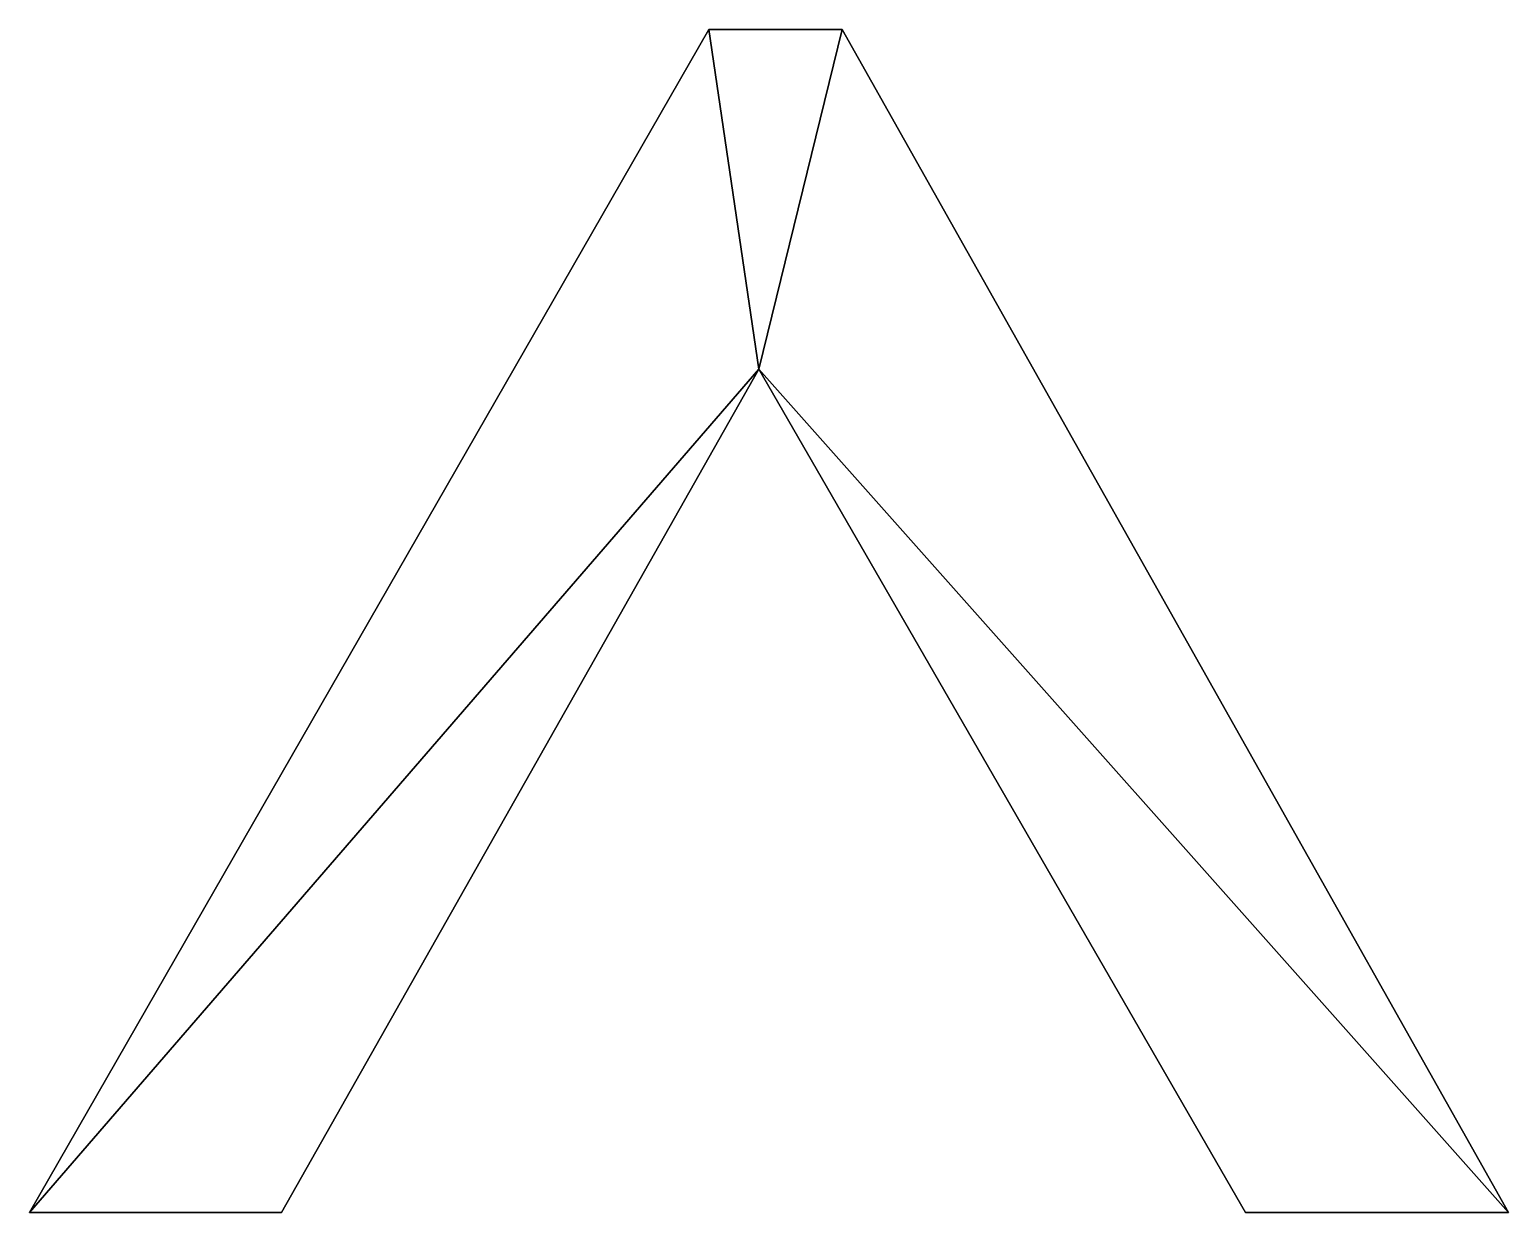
# Model space of a CAD drawing. Header units: metres. Extents: x 0.101 to 0.719, y 0.459 to 0.953.
import ezdxf

# ---------------------------------------------------------------- set-up
doc = ezdxf.new("R2010")
doc.units = ezdxf.units.M

msp = doc.modelspace()

# ---------------------------------------------------------------- meshes
at = {"layer": 'Armanisoft_0', "linetype": 'CONTINUOUS'}
mesh = msp.add_polyface(dxfattribs=at)
corners = [(0.101372, 0.458841), (0.384909, 0.952744), (0.440549, 0.952744), (0.71875, 0.458841), (0.608994, 0.458841), (0.405862, 0.810976), (0.206555, 0.458841), (0.101372, 0.458841), (0.410061, 1.710967), (-0.595113, 0.203205), (1.415235, 0.203205), (0.101372, 0.458841, 0.229421), (0.384909, 0.952744, 0.229421), (0.440549, 0.952744, 0.229421), (0.71875, 0.458841, 0.229421), (0.608994, 0.458841, 0.229421), (0.405862, 0.810976, 0.229421), (0.206555, 0.458841, 0.229421), (0.101372, 0.458841, 0.229421), (0.410061, 1.710967, 0.229421), (-0.595113, 0.203205, 0.229421), (1.415235, 0.203205, 0.229421), (0.101372, 0.458841), (0.101372, 0.458841, 0.229421), (0.384909, 0.952744), (0.384909, 0.952744, 0.229421), (0.440549, 0.952744), (0.440549, 0.952744, 0.229421), (0.71875, 0.458841), (0.71875, 0.458841, 0.229421), (0.608994, 0.458841), (0.608994, 0.458841, 0.229421), (0.405862, 0.810976), (0.405862, 0.810976, 0.229421), (0.206555, 0.458841), (0.206555, 0.458841, 0.229421)]
mesh.append_faces([[corners[k] for k in face] for face in [(5, 0, 1), (5, 1, 2), (5, 2, 3), (5, 3, 4), (6, 0, 5), (16, 12, 11), (16, 13, 12), (16, 14, 13), (16, 15, 14), (17, 16, 11), (24, 22, 23, 25), (26, 24, 25, 27), (28, 26, 27, 29), (30, 28, 29, 31), (32, 30, 31, 33), (34, 32, 33, 35), (22, 34, 35, 23)]])

doc.saveas('drawing.dxf')
